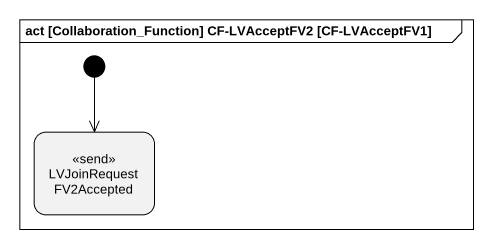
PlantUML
@startuml
mainframe act [Collaboration_Function] CF-LVAcceptFV2 [CF-LVAcceptFV1]
hide empty description
state LVJoinRequestFV2Accepted <<send>>
[*] --> LVJoinRequestFV2Accepted
@enduml
